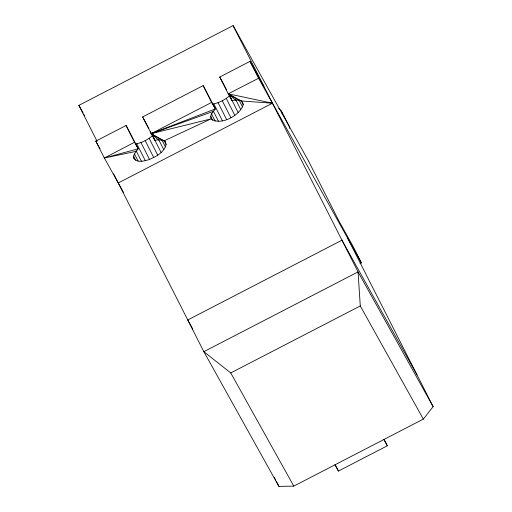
<?xml version="1.0" encoding="UTF-8"?>
<svg xmlns="http://www.w3.org/2000/svg" width="512" height="512" viewBox="0 0 512 512"><rect width="100%" height="100%" fill="white"/><g stroke="black" fill="none" stroke-linecap="round" stroke-linejoin="round"><path stroke-width="0.77" d="M133.344 157.318C136.134 163.507 144.55 161.056 149.53 159.411C156.275 156.467 164.352 152.256 166.125 144.467L164.941 140.973M165.651 142.381C163.117 139.066 158.406 139.782 154.771 140.23L142.624 116.928L203.174 85.606L215.341 108.941L211.334 114.253L210.694 116.755L211.162 118.842C220.538 126.246 240.467 115.162 243.226 104.589L242.758 102.502L241.21 100.973L228.237 93.824L219.725 77.043L250.003 61.382L263.904 86.336M123.699 192.742L104.352 158.016L95.795 141.146L126.074 125.485L138.221 148.794L134.227 154.138L133.587 156.634L134.061 158.72M113.619 173.83L203.84 351.674L278.906 486.4L293.798 486.112L423.334 419.11L433.12 406.637L347.526 237.933M135.213 144.051C141.638 142.995 147.616 139.821 152.563 135.648L161.126 152.518M212.32 104.166C218.746 103.117 224.723 99.936 229.67 95.763L238.227 112.634M104.352 158.016L134.573 142.24L138.221 148.794L104.352 158.016L135.936 151.392M97.152 141.376L78.88 105.363L233.094 25.6L308.16 160.326L338.97 221.062L352.87 246.01L361.427 262.88L360.019 263.61M161.587 139.981L151.117 133.677L211.693 102.387L215.341 108.941L151.117 133.677L158.272 139.834M118.253 182.97L272.461 103.206L228.237 93.824L231.891 100.378L238.694 100.102L241.21 100.973L272.461 103.206M433.12 406.637L358.054 271.91L203.84 351.674L230.746 372.941L360.282 305.939L358.054 271.91L233.094 25.6M334.957 464.838L338.432 471.072L387.328 445.786L384.09 439.392M235.379 99.955L228.237 93.824L258.56 78.253L361.427 262.88M151.117 133.677L211.162 118.842L164.109 140.851L151.117 133.677L213.037 111.507M228.237 93.824L238.694 100.102M278.765 108.378L281.459 111.046L289.158 126.227L289.651 128.41M417.024 374.918L341.965 240.192L187.75 319.955L192.806 329.03M360.282 305.939L423.334 419.11M219.725 77.043L223.379 83.597M383.853 439.546L387.328 445.786M142.624 116.928L148.749 128.365M230.746 372.941L293.798 486.112M78.88 105.363L83.168 113.05M83.942 114.445L84.723 115.846M95.795 141.146L100.038 148.768M250.003 61.382L258.56 78.253M241.088 100.371L243.226 104.589M238.662 99.354L242.586 107.085M235.533 99.29L240.883 109.83M223.731 84.294L226.566 89.888M228.346 93.389L231.891 100.378M226.253 98.432L234.81 115.302M222.291 100.787L230.854 117.658M218.074 102.662L226.63 119.533M213.875 103.936L222.432 120.806M203.174 85.606L211.693 102.387M213.19 110.842L218.541 121.389M211.302 113.504L215.226 121.242M210.573 116.154L212.71 120.371M335.194 464.678L338.432 471.072M163.981 140.25L166.125 144.467M161.562 139.238L165.485 146.97M158.432 139.168L163.776 149.715M150.522 131.853L154.771 140.23M149.146 138.317L157.702 155.187M145.19 140.666L153.747 157.536M140.966 142.541L149.53 159.411M136.768 143.814L145.325 160.685M126.074 125.485L134.573 142.24M136.09 150.726L141.44 161.267M134.554 154.093L138.118 161.12M133.466 156.032L135.603 160.25M274.259 477.235L275.686 480.058M276.403 481.466L278.906 486.4M281.459 111.046L281.946 113.229"/></g></svg>
